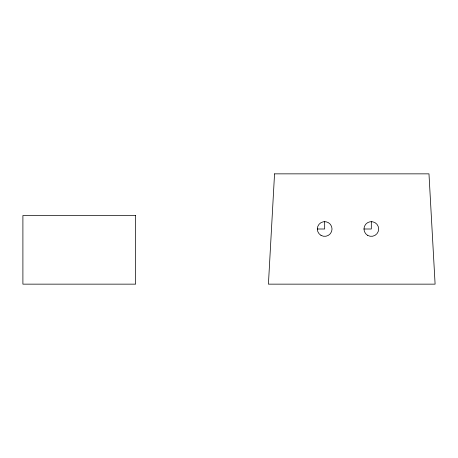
<?xml version="1.0" encoding="UTF-8"?>
<svg xmlns="http://www.w3.org/2000/svg" width="458" height="458" viewBox="0 0 458 458"><rect width="100%" height="100%" fill="white"/><g stroke="black" fill="none" stroke-linecap="round" stroke-linejoin="round"><path stroke-width="0.69" d="M317.325 229L324.676 229L324.676 221.649M363.961 229L371.318 229L371.318 221.649M274.548 173.851L268.422 284.149L435.1 284.149L428.974 173.851L274.548 173.851M135.654 215.518L22.9 215.518L22.9 284.149L135.654 284.149L135.654 215.518M367.642 235.366A7.351 7.351 0 0 0 378.669 229A7.351 7.351 0 0 0 367.642 222.634A7.351 7.351 0 0 0 367.642 235.366M321.001 235.366A7.351 7.351 0 0 0 332.033 229A7.351 7.351 0 0 0 321.001 222.634A7.351 7.351 0 0 0 321.001 235.366"/></g></svg>
